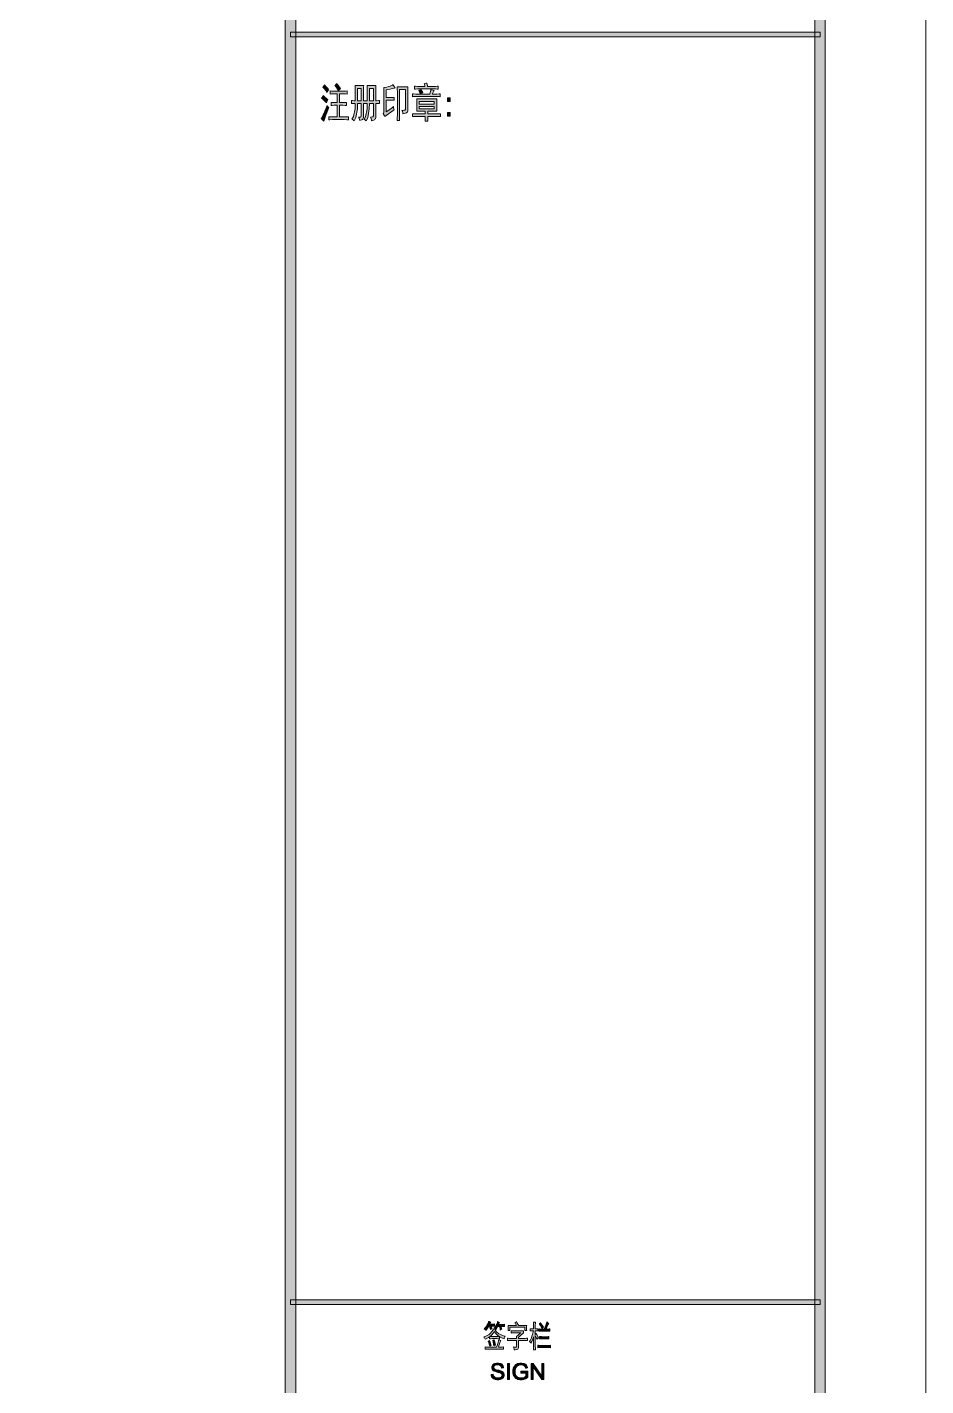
# Model space of a CAD drawing. Header units: millimetres. Extents: x 0 to 829, y 0 to 586.
# Drawn here: x 745.4 to 829.2, y 166.3 to 292.9 of the extents above; entities that cross this region are included whole.
import ezdxf

# ---------------------------------------------------------------- set-up
doc = ezdxf.new("R2010")
doc.units = ezdxf.units.MM

msp = doc.modelspace()

# ---------------------------------------------------------------- hatches: boundary and pattern name
h = msp.add_hatch(color=0)
h.dxf.hatch_style = 2
h.paths.add_polyline_path([(819.788528, 9.36625), (818.80075, 10.3505), (818.80075, 575.281778), (819.788528, 576.266028)])
h = msp.add_hatch(color=0)
h.dxf.hatch_style = 2
h.paths.add_polyline_path([(770.449028, 9.860139), (769.464778, 9.860139), (769.464778, 575.772139), (770.449028, 575.772139)])
h = msp.add_hatch(color=0)
h.dxf.hatch_style = 2
h.paths.add_polyline_path([(769.958667, 291.990639), (769.958667, 292.413972), (819.294639, 292.413972), (819.294639, 291.990639)])
h = msp.add_hatch(color=0)
h.dxf.hatch_style = 2
h.paths.add_polyline_path([(773.1125, 287.506833), (773.246556, 287.372778), (773.451167, 287.136417), (773.52525, 287.034111), (773.472333, 286.981194), (773.394722, 286.871833), (773.370028, 286.811861), (773.274778, 286.960028), (773.070167, 287.196389), (772.957278, 287.284583), (772.996083, 287.3375), (773.073694, 287.446861)])
h = msp.add_hatch(color=0)
h.dxf.hatch_style = 2
h.paths.add_polyline_path([(774.089694, 287.4645), (774.1285, 287.499778), (774.206111, 287.587972), (774.244917, 287.640889), (774.319, 287.55975), (774.495389, 287.323389), (774.601222, 287.168167), (774.555361, 287.122306), (774.467167, 287.027056), (774.424833, 286.974139), (774.329583, 287.129361), (774.163778, 287.372778)])
h = msp.add_hatch(color=0)
h.dxf.hatch_style = 2
h.paths.add_polyline_path([(779.62125, 285.182028), (779.508361, 285.115), (779.289639, 284.970361), (779.180278, 284.89275), (779.074444, 284.815139), (778.848667, 284.649333), (778.73225, 284.561139), (778.693444, 284.642278), (778.615833, 284.790444), (778.577028, 284.857472), (778.60525, 284.878639), (778.644056, 284.984472), (778.654639, 285.065611), (778.654639, 286.617833), (778.654639, 286.833028), (778.647583, 287.161111), (778.644056, 287.270472), (778.704028, 287.270472), (778.915694, 287.312806), (779.070917, 287.351611), (779.222611, 287.393944), (779.448389, 287.492722), (779.518944, 287.552694), (779.55775, 287.471556), (779.645944, 287.316333), (779.698861, 287.24225), (779.624778, 287.217556), (779.444861, 287.175222), (779.3355, 287.150528), (779.229667, 287.129361), (778.996833, 287.087028), (778.876889, 287.062333), (778.876889, 286.339139), (779.141472, 286.339139), (779.247306, 286.339139), (779.480139, 286.346194), (779.607139, 286.35325), (779.607139, 286.085139), (779.490722, 286.092194), (779.257889, 286.09925), (779.141472, 286.09925), (778.876889, 286.09925), (778.876889, 285.005639), (779.120306, 285.167917), (779.451917, 285.411333), (779.543639, 285.492472), (779.554222, 285.411333), (779.593028, 285.256111)])
h = msp.add_hatch(color=0)
h.dxf.hatch_style = 2
h.paths.add_polyline_path([(782.651611, 287.669111), (782.679833, 287.587972), (782.718639, 287.439806), (782.729222, 287.372778), (783.385389, 287.372778), (783.463, 287.372778), (783.62175, 287.379833), (783.706417, 287.390417), (783.706417, 287.122306), (783.62175, 287.129361), (783.466528, 287.136417), (783.395972, 287.136417), (781.8755, 287.136417), (781.773194, 287.136417), (781.586222, 287.129361), (781.4945, 287.122306), (781.4945, 287.390417), (781.607389, 287.379833), (781.790833, 287.372778), (781.861389, 287.372778), (782.461111, 287.372778), (782.461111, 287.411583), (782.432889, 287.538583), (782.408194, 287.626778), (782.457583, 287.640889), (782.577528, 287.662056)])
h = msp.add_hatch(color=0)
h.dxf.hatch_style = 2
h.paths.add_polyline_path([(772.978444, 286.515528), (773.108972, 286.402639), (773.33475, 286.205083), (773.433528, 286.116889), (773.401778, 286.063972), (773.331222, 285.929917), (773.292417, 285.848778), (773.186583, 285.975778), (772.964333, 286.190972), (772.847917, 286.279167), (772.879667, 286.3215), (772.946694, 286.441444)])
h = msp.add_hatch(color=0)
h.dxf.hatch_style = 2
h.paths.add_polyline_path([(774.735278, 286.928278), (774.841111, 286.928278), (775.084528, 286.938861), (775.222111, 286.945917), (775.222111, 286.663694), (775.073944, 286.67075), (774.834056, 286.677806), (774.745861, 286.677806), (774.523611, 286.677806), (774.523611, 285.862889), (774.735278, 285.862889), (774.827, 285.862889), (775.04925, 285.869944), (775.179778, 285.880528), (775.179778, 285.598306), (775.056306, 285.605361), (774.834056, 285.612417), (774.735278, 285.612417), (774.523611, 285.612417), (774.523611, 284.532917), (774.802306, 284.532917), (774.932833, 284.532917), (775.211528, 284.539972), (775.356167, 284.547028), (775.356167, 284.264806), (775.211528, 284.271861), (774.939889, 284.278917), (774.812889, 284.278917), (774.0015, 284.278917), (773.856861, 284.278917), (773.616972, 284.271861), (773.52525, 284.264806), (773.52525, 284.547028), (773.613444, 284.539972), (773.856861, 284.532917), (774.012083, 284.532917), (774.301361, 284.532917), (774.301361, 285.612417), (774.124972, 285.612417), (774.019139, 285.612417), (773.818056, 285.605361), (773.722806, 285.598306), (773.722806, 285.880528), (773.818056, 285.869944), (774.022667, 285.862889), (774.135556, 285.862889), (774.301361, 285.862889), (774.301361, 286.677806), (774.089694, 286.677806), (773.980333, 286.677806), (773.758083, 286.67075), (773.645194, 286.663694), (773.645194, 286.945917), (773.758083, 286.938861), (773.983861, 286.928278), (774.100278, 286.928278)])
h = msp.add_hatch(color=0)
h.paths.add_polyline_path([(776.767278, 287.446861), (776.760222, 287.3375), (776.756694, 287.069389), (776.756694, 286.914167), (776.756694, 286.042806), (777.098889, 286.042806), (777.098889, 286.928278), (777.098889, 287.069389), (777.095361, 287.330444), (777.088306, 287.446861), (777.910278, 287.446861), (777.903222, 287.344556), (777.899694, 287.076444), (777.899694, 286.914167), (777.899694, 286.042806), (777.977306, 286.042806), (778.143111, 286.049861), (778.231306, 286.056917), (778.231306, 285.774694), (778.136056, 285.78175), (777.97025, 285.788806), (777.899694, 285.788806), (777.899694, 284.635222), (777.899694, 284.501167), (777.857361, 284.335361), (777.815028, 284.303611), (777.772694, 284.268333), (777.613944, 284.204833), (777.497528, 284.176611), (777.486944, 284.271861), (777.437556, 284.441194), (777.39875, 284.515278), (777.472833, 284.515278), (777.575139, 284.525861), (777.603361, 284.532917), (777.635111, 284.539972), (777.677444, 284.621111), (777.688028, 284.695194), (777.688028, 285.788806), (777.299972, 285.788806), (777.289389, 285.270222), (777.14475, 284.451778), (777.010694, 284.148389), (776.964833, 284.204833), (776.859, 284.285972), (776.799028, 284.310667), (776.933083, 284.547028), (777.077722, 285.287861), (777.088306, 285.788806), (776.756694, 285.788806), (776.756694, 284.547028), (776.756694, 284.434139), (776.703778, 284.303611), (776.650861, 284.278917), (776.597944, 284.25775), (776.470944, 284.211889), (776.400389, 284.190722), (776.38275, 284.264806), (776.333361, 284.427083), (776.298083, 284.515278), (776.365111, 284.515278), (776.456833, 284.518806), (776.481528, 284.525861), (776.506222, 284.529389), (776.537972, 284.589361), (776.545028, 284.649333), (776.545028, 285.788806), (776.188722, 285.788806), (776.178139, 285.287861), (776.022917, 284.472944), (775.878278, 284.1625), (775.828889, 284.211889), (775.716, 284.285972), (775.656028, 284.310667), (775.804194, 284.582306), (775.959417, 285.323139), (775.966472, 285.788806), (775.895917, 285.788806), (775.723056, 285.78175), (775.62075, 285.774694), (775.62075, 286.056917), (775.716, 286.049861), (775.895917, 286.042806), (775.977056, 286.042806), (775.977056, 286.900056), (775.977056, 287.062333), (775.973528, 287.3375), (775.966472, 287.446861)])
h.paths.add_polyline_path([(777.688028, 286.042806), (777.688028, 287.182278), (777.310556, 287.182278), (777.310556, 286.042806)])
h.paths.add_polyline_path([(776.545028, 286.042806), (776.545028, 287.182278), (776.188722, 287.182278), (776.188722, 286.042806)])
h = msp.add_hatch(color=0)
h.dxf.hatch_style = 2
h.paths.add_polyline_path([(780.884194, 287.330444), (780.880667, 287.175222), (780.873611, 286.864778), (780.873611, 286.709556), (780.873611, 285.270222), (780.873611, 285.139694), (780.838333, 284.970361), (780.803056, 284.938611), (780.767778, 284.906861), (780.580806, 284.843361), (780.429111, 284.811611), (780.425583, 284.903333), (780.376194, 285.065611), (780.330333, 285.139694), (780.400889, 285.139694), (780.520833, 285.14675), (780.563167, 285.153806), (780.609028, 285.160861), (780.658417, 285.227889), (780.661944, 285.287861), (780.661944, 287.076444), (780.108083, 287.076444), (780.108083, 284.204833), (779.896417, 284.204833), (779.903472, 284.391806), (779.907, 284.776333), (779.907, 284.977417), (779.907, 286.663694), (779.907, 286.825972), (779.903472, 287.161111), (779.896417, 287.330444)])
h = msp.add_hatch(color=0)
h.dxf.hatch_style = 2
h.paths.add_polyline_path([(783.473583, 286.663694), (783.582944, 286.663694), (783.801667, 286.67075), (783.903972, 286.677806), (783.903972, 286.413222), (783.801667, 286.420278), (783.582944, 286.427333), (783.473583, 286.427333), (781.730861, 286.427333), (781.625028, 286.427333), (781.413361, 286.420278), (781.307528, 286.413222), (781.307528, 286.677806), (781.416889, 286.67075), (781.628556, 286.663694), (781.730861, 286.663694), (782.930306, 286.663694), (782.972639, 286.804806), (783.022028, 287.012944), (783.029083, 287.076444), (783.089056, 287.062333), (783.24075, 287.027056), (783.328944, 287.002361), (783.307778, 286.967083), (783.261917, 286.882417), (783.24075, 286.833028), (783.216056, 286.787167), (783.184306, 286.698972), (783.173722, 286.663694)])
h = msp.add_hatch(color=0)
h.dxf.hatch_style = 2
h.paths.add_polyline_path([(781.896667, 286.98825), (781.946056, 287.012944), (782.062472, 287.055278), (782.1295, 287.076444), (782.16125, 287.002361), (782.235333, 286.854194), (782.274139, 286.783639), (782.207111, 286.758944), (782.090694, 286.716611), (782.041306, 286.691917), (782.0025, 286.773056), (781.928417, 286.921222)])
h = msp.add_hatch(color=0)
h.dxf.hatch_style = 2
h.paths.add_polyline_path([(784.838833, 285.968722), (784.581306, 285.968722), (784.581306, 286.293278), (784.838833, 286.293278)])
h = msp.add_hatch(color=0)
h.dxf.hatch_style = 2
h.paths.add_polyline_path([(773.52525, 285.376056), (773.46175, 285.242), (773.327694, 284.906861), (773.253611, 284.70225), (773.176, 284.497639), (773.073694, 284.211889), (773.045472, 284.13075), (772.992556, 284.204833), (772.869083, 284.331833), (772.802056, 284.38475), (772.862028, 284.458833), (773.003139, 284.712833), (773.08075, 284.89275), (773.158361, 285.076194), (773.295944, 285.428972), (773.355917, 285.598306), (773.394722, 285.531278), (773.479389, 285.418389)])
h = msp.add_hatch(color=0)
h.paths.add_polyline_path([(783.582944, 286.205083), (783.579417, 286.049861), (783.572361, 285.753528), (783.572361, 285.612417), (783.572361, 285.478361), (783.579417, 285.196139), (783.582944, 285.0515), (782.750389, 285.0515), (782.750389, 284.811611), (783.463, 284.811611), (783.565306, 284.811611), (783.794611, 284.818667), (783.918083, 284.82925), (783.918083, 284.561139), (783.801667, 284.568194), (783.572361, 284.57525), (783.463, 284.57525), (782.750389, 284.57525), (782.750389, 284.465889), (782.757444, 284.243639), (782.760972, 284.13075), (782.496389, 284.13075), (782.499917, 284.243639), (782.506972, 284.465889), (782.506972, 284.57525), (781.752028, 284.57525), (781.663833, 284.57525), (781.441583, 284.568194), (781.307528, 284.561139), (781.307528, 284.82925), (781.434528, 284.818667), (781.65325, 284.811611), (781.741444, 284.811611), (782.506972, 284.811611), (782.506972, 285.0515), (781.706167, 285.0515), (781.713222, 285.196139), (781.71675, 285.485417), (781.71675, 285.626528), (781.71675, 285.767639), (781.713222, 286.056917), (781.706167, 286.205083)])
h.paths.add_polyline_path([(783.339528, 285.732361), (783.339528, 285.968722), (781.953111, 285.968722), (781.953111, 285.732361)])
h.paths.add_polyline_path([(783.339528, 285.287861), (783.339528, 285.510111), (781.953111, 285.510111), (781.953111, 285.287861)])
h = msp.add_hatch(color=0)
h.dxf.hatch_style = 2
h.paths.add_polyline_path([(784.838833, 284.607), (784.581306, 284.607), (784.581306, 284.931556), (784.838833, 284.931556)])
h = msp.add_hatch(color=0)
h.dxf.hatch_style = 2
h.paths.add_polyline_path([(819.294639, 174.265167), (819.294639, 173.841833), (769.958667, 173.841833), (769.958667, 174.265167)])
h = msp.add_hatch(color=0)
h.dxf.hatch_style = 2
h.paths.add_polyline_path([(788.966333, 171.806306), (788.885194, 171.813361), (788.7335, 171.820417), (788.666472, 171.820417), (788.684111, 171.756917), (788.722917, 171.636972), (788.744083, 171.573472), (788.691167, 171.559361), (788.610028, 171.520556), (788.57475, 171.495861), (788.567694, 171.562889), (788.539472, 171.725167), (788.518306, 171.820417), (788.426583, 171.820417), (788.356028, 171.696944), (788.218444, 171.495861), (788.151417, 171.41825), (788.119667, 171.467639), (788.038528, 171.54525), (787.992667, 171.573472), (788.087917, 171.651083), (788.232556, 171.831), (788.281944, 171.929778), (788.327806, 172.028556), (788.394833, 172.197889), (788.408944, 172.261389), (788.451278, 172.240222), (788.546528, 172.197889), (788.602972, 172.173194), (788.571222, 172.141444), (788.525361, 172.056778), (788.51125, 172.007389), (788.768778, 172.007389), (788.818167, 172.007389), (788.916944, 172.014444), (788.966333, 172.017972)])
h = msp.add_hatch(color=0)
h.dxf.hatch_style = 2
h.paths.add_polyline_path([(789.650722, 171.541722), (789.608389, 171.520556), (789.530778, 171.474694), (789.491972, 171.453528), (789.484917, 171.534667), (789.449639, 171.707528), (789.424944, 171.795722), (789.266194, 171.795722), (789.220333, 171.718111), (789.139194, 171.580528), (789.100389, 171.520556), (789.065111, 171.559361), (788.983972, 171.612278), (788.941639, 171.629917), (789.001611, 171.696944), (789.093333, 171.841583), (789.128611, 171.919194), (789.163889, 171.996806), (789.227389, 172.162611), (789.252083, 172.250806), (789.287361, 172.222583), (789.375556, 172.18025), (789.424944, 172.162611), (789.40025, 172.123806), (789.357917, 172.028556), (789.343806, 171.975639), (789.650722, 171.975639), (789.693056, 171.975639), (789.809472, 171.979167), (789.883556, 171.986222), (789.883556, 171.785139), (789.770667, 171.792194), (789.611917, 171.795722), (789.566056, 171.795722), (789.583694, 171.746333), (789.626028, 171.619333)])
h = msp.add_hatch(color=0)
h.dxf.hatch_style = 2
h.paths.add_polyline_path([(791.008917, 172.240222), (791.086528, 172.102639), (791.181778, 171.922722), (791.199417, 171.883917), (791.957889, 171.883917), (791.954361, 171.802778), (791.947306, 171.675778), (791.947306, 171.629917), (791.947306, 171.591111), (791.954361, 171.48175), (791.957889, 171.407667), (791.792083, 171.407667), (791.792083, 171.707528), (790.398611, 171.707528), (790.398611, 171.397083), (790.232806, 171.397083), (790.236333, 171.474694), (790.243389, 171.598167), (790.243389, 171.6405), (790.243389, 171.686361), (790.236333, 171.806306), (790.232806, 171.883917), (791.008917, 171.883917), (790.977167, 171.947417), (790.906611, 172.056778), (790.867806, 172.106167), (790.899556, 172.134389), (790.970111, 172.201417)])
h = msp.add_hatch(color=0)
h.paths.add_polyline_path([(789.865917, 170.642139), (789.703639, 170.702111), (789.484917, 170.804417), (789.424944, 170.843222), (789.424944, 170.642139), (789.350861, 170.649194), (789.206222, 170.652722), (789.135667, 170.652722), (788.811111, 170.652722), (788.7335, 170.652722), (788.581806, 170.649194), (788.500667, 170.642139), (788.500667, 170.829111), (788.387778, 170.7515), (788.179639, 170.635083), (788.084389, 170.596278), (788.06675, 170.663306), (788.010306, 170.776194), (787.967972, 170.818528), (788.158472, 170.874972), (788.465389, 171.044306), (788.581806, 171.157194), (788.694694, 171.273611), (788.839333, 171.474694), (788.867556, 171.562889), (788.909889, 171.541722), (789.008667, 171.502917), (789.068639, 171.485278), (789.033361, 171.428833), (789.139194, 171.301833), (789.372028, 171.104278), (789.506083, 171.03725), (789.636611, 170.966694), (789.858861, 170.896139), (789.950583, 170.896139), (789.911778, 170.843222), (789.872972, 170.712694)])
h.paths.add_polyline_path([(788.535944, 170.853806), (788.602972, 170.84675), (788.737028, 170.843222), (788.811111, 170.843222), (789.135667, 170.843222), (789.206222, 170.843222), (789.343806, 170.84675), (789.407306, 170.853806), (789.290889, 170.920833), (789.054528, 171.146611), (788.934583, 171.308889), (788.874611, 171.196), (788.677056, 170.970222)])
h = msp.add_hatch(color=0)
h.dxf.hatch_style = 2
h.paths.add_polyline_path([(791.675667, 171.375917), (791.675667, 171.174833), (791.640389, 171.153667), (791.545139, 171.079583), (791.481639, 171.030194), (791.421667, 170.980806), (791.277028, 170.853806), (791.199417, 170.776194), (791.199417, 170.673889), (791.767389, 170.673889), (791.806194, 170.673889), (791.94025, 170.680944), (792.031972, 170.688), (792.031972, 170.46575), (791.94025, 170.476333), (791.806194, 170.486917), (791.767389, 170.486917), (791.199417, 170.486917), (791.199417, 169.918944), (791.195889, 169.809583), (791.139444, 169.682583), (791.090056, 169.664944), (791.040667, 169.647306), (790.896028, 169.619083), (790.800778, 169.6085), (790.79725, 169.664944), (790.7655, 169.799), (790.740806, 169.876611), (790.836056, 169.866028), (790.959528, 169.8625), (790.984222, 169.869556), (791.008917, 169.880139), (791.030083, 169.954222), (791.023028, 170.02125), (791.023028, 170.486917), (790.440944, 170.486917), (790.373917, 170.486917), (790.246917, 170.479861), (790.183417, 170.476333), (790.183417, 170.688), (790.246917, 170.680944), (790.370389, 170.673889), (790.433889, 170.673889), (791.023028, 170.673889), (791.023028, 170.726806), (791.015972, 170.818528), (791.008917, 170.864389), (791.044194, 170.885556), (791.128861, 170.949056), (791.174722, 170.987861), (791.220583, 171.026667), (791.333472, 171.125444), (791.4005, 171.185417), (790.751389, 171.185417), (790.673778, 171.185417), (790.550306, 171.181889), (790.500917, 171.174833), (790.500917, 171.3865), (790.550306, 171.379444), (790.67025, 171.375917), (790.740806, 171.375917)])
h = msp.add_hatch(color=0)
h.dxf.hatch_style = 2
h.paths.add_polyline_path([(792.282444, 171.573472), (792.335361, 171.573472), (792.444722, 171.569944), (792.497639, 171.562889), (792.599944, 171.562889), (792.599944, 171.831), (792.599944, 171.912139), (792.592889, 172.095583), (792.589361, 172.197889), (792.772806, 172.197889), (792.76575, 172.106167), (792.755167, 171.922722), (792.755167, 171.831), (792.755167, 171.562889), (792.857472, 171.562889), (792.889222, 171.562889), (792.963306, 171.569944), (793.005639, 171.573472), (793.005639, 171.365333), (792.991528, 171.368861), (792.906861, 171.379444), (792.839833, 171.3865), (792.755167, 171.3865), (792.755167, 171.051361), (792.839833, 171.143083), (792.899806, 171.030194), (793.005639, 170.825583), (793.055028, 170.730333), (793.023278, 170.698583), (792.959778, 170.631556), (792.931556, 170.596278), (792.882167, 170.709167), (792.793972, 170.882028), (792.755167, 170.942), (792.755167, 170.088278), (792.755167, 169.971861), (792.76575, 169.731972), (792.772806, 169.6085), (792.589361, 169.6085), (792.592889, 169.7355), (792.599944, 169.975389), (792.599944, 170.088278), (792.599944, 170.829111), (792.554083, 170.688), (792.427083, 170.391667), (792.349472, 170.2435), (792.314194, 170.285833), (792.247167, 170.359917), (792.215417, 170.388139), (792.278917, 170.486917), (792.395333, 170.733861), (792.44825, 170.882028), (792.501167, 171.026667), (792.57525, 171.280667), (792.589361, 171.3865), (792.483528, 171.3865), (792.282444, 171.365333)])
h = msp.add_hatch(color=0)
h.dxf.hatch_style = 2
h.paths.add_polyline_path([(794.021639, 172.074417), (793.989889, 172.035611), (793.926389, 171.92625), (793.894639, 171.859222), (793.862889, 171.788667), (793.799389, 171.629917), (793.764111, 171.541722), (793.824083, 171.541722), (793.898167, 171.54525), (794.039278, 171.559361), (794.106306, 171.562889), (794.106306, 171.340639), (794.039278, 171.347694), (793.894639, 171.351222), (793.8135, 171.351222), (793.365472, 171.351222), (793.280806, 171.351222), (793.139694, 171.347694), (793.08325, 171.340639), (793.08325, 171.562889), (793.139694, 171.559361), (793.280806, 171.54525), (793.365472, 171.541722), (793.605361, 171.541722), (793.633583, 171.612278), (793.690028, 171.756917), (793.714722, 171.831), (793.739417, 171.901556), (793.792333, 172.092056), (793.824083, 172.208472), (793.862889, 172.173194), (793.965194, 172.106167)])
h = msp.add_hatch(color=0)
h.dxf.hatch_style = 2
h.paths.add_polyline_path([(793.256111, 172.141444), (793.323139, 172.042667), (793.457194, 171.823944), (793.524222, 171.707528), (793.488944, 171.679306), (793.421917, 171.619333), (793.390167, 171.584056), (793.340778, 171.689889), (793.213778, 171.901556), (793.139694, 172.007389), (793.164389, 172.028556), (793.224361, 172.095583)])
h = msp.add_hatch(color=0)
h.dxf.hatch_style = 2
h.paths.add_polyline_path([(788.394833, 169.675528), (788.32075, 169.675528), (788.172583, 169.672), (788.094972, 169.664944), (788.094972, 169.876611), (788.176111, 169.869556), (788.32075, 169.866028), (788.38425, 169.866028), (789.160361, 169.866028), (789.185056, 169.933056), (789.237972, 170.098861), (789.266194, 170.197639), (789.297944, 170.296417), (789.343806, 170.479861), (789.357917, 170.564528), (789.403778, 170.536306), (789.506083, 170.490444), (789.559, 170.476333), (789.530778, 170.441056), (789.474333, 170.328167), (789.449639, 170.247028), (789.424944, 170.165889), (789.3685, 169.975389), (789.333222, 169.866028), (789.446111, 169.866028), (789.675417, 169.869556), (789.791833, 169.876611), (789.791833, 169.664944), (789.675417, 169.672), (789.499028, 169.675528), (789.442583, 169.675528)])
h = msp.add_hatch(color=0)
h.dxf.hatch_style = 2
h.paths.add_polyline_path([(788.493611, 170.476333), (788.546528, 170.342278), (788.620611, 170.120028), (788.641778, 170.031833), (788.610028, 170.02125), (788.543, 169.982444), (788.51125, 169.954222), (788.493611, 170.042417), (788.419528, 170.257611), (788.359556, 170.388139), (788.380722, 170.40225), (788.44775, 170.448111)])
h = msp.add_hatch(color=0)
h.dxf.hatch_style = 2
h.paths.add_polyline_path([(788.89225, 169.996556), (788.881667, 170.098861), (788.82875, 170.349333), (788.793472, 170.4975), (788.825222, 170.504556), (788.902833, 170.525722), (788.941639, 170.543361), (788.959278, 170.476333), (789.008667, 170.225861), (789.043944, 170.042417), (789.001611, 170.035361), (788.927528, 170.014194)])
h = msp.add_hatch(color=0)
h.dxf.hatch_style = 2
h.paths.add_polyline_path([(793.855833, 170.02125), (793.926389, 170.02125), (794.092194, 170.024778), (794.187444, 170.031833), (794.187444, 169.809583), (794.092194, 169.813111), (793.926389, 169.827222), (793.855833, 169.83075), (793.206722, 169.83075), (792.991528, 169.809583), (792.991528, 170.031833), (793.044444, 170.031833), (793.153806, 170.024778), (793.206722, 170.02125)])
h = msp.add_hatch(color=0)
h.dxf.hatch_style = 2
h.paths.add_polyline_path([(793.78175, 170.829111), (793.838194, 170.829111), (793.954611, 170.836167), (794.014583, 170.843222), (794.014583, 170.620972), (793.954611, 170.631556), (793.838194, 170.642139), (793.78175, 170.642139), (793.390167, 170.642139), (793.326667, 170.642139), (793.206722, 170.631556), (793.14675, 170.620972), (793.14675, 170.843222), (793.206722, 170.843222), (793.326667, 170.836167), (793.390167, 170.829111)])
h = msp.add_hatch(color=0)
h.dxf.hatch_style = 2
h.paths.add_polyline_path([(788.645306, 167.318972), (788.835806, 167.336611), (788.842861, 167.276639), (788.874611, 167.184917), (788.899306, 167.146111), (788.924, 167.110833), (789.001611, 167.050861), (789.051, 167.029694), (789.103917, 167.005), (789.220333, 166.983833), (789.283833, 166.983833), (789.340278, 166.983833), (789.442583, 167.001472), (789.488444, 167.019111), (789.530778, 167.03675), (789.597806, 167.082611), (789.618972, 167.110833), (789.640139, 167.142583), (789.661306, 167.206083), (789.661306, 167.241361), (789.661306, 167.276639), (789.640139, 167.340139), (789.618972, 167.368361), (789.597806, 167.393056), (789.52725, 167.438917), (789.481389, 167.456556), (789.449639, 167.467139), (789.315583, 167.505944), (789.20975, 167.530639), (789.107444, 167.555333), (788.959278, 167.604722), (788.916944, 167.625889), (788.864028, 167.654111), (788.782889, 167.724667), (788.754667, 167.767), (788.729972, 167.809333), (788.70175, 167.904583), (788.70175, 167.9575), (788.70175, 168.013944), (788.737028, 168.123306), (788.768778, 168.172694), (788.800528, 168.222083), (788.895778, 168.299694), (788.959278, 168.324389), (789.022778, 168.349083), (789.160361, 168.377306), (789.237972, 168.377306), (789.322639, 168.377306), (789.470806, 168.349083), (789.534306, 168.320861), (789.601333, 168.296167), (789.700111, 168.215028), (789.731861, 168.162111), (789.767139, 168.109194), (789.805944, 167.98925), (789.809472, 167.922222), (789.615444, 167.908111), (789.608389, 167.978667), (789.555472, 168.088028), (789.509611, 168.123306), (789.46375, 168.162111), (789.333222, 168.197389), (789.245028, 168.197389), (789.153306, 168.197389), (789.01925, 168.165639), (788.980444, 168.130361), (788.938111, 168.098611), (788.895778, 168.017472), (788.895778, 167.971611), (788.895778, 167.929278), (788.924, 167.86225), (788.95575, 167.834028), (788.983972, 167.809333), (789.135667, 167.756417), (789.259139, 167.728194), (789.379083, 167.699972), (789.548417, 167.650583), (789.594278, 167.629417), (789.661306, 167.601194), (789.760083, 167.523583), (789.791833, 167.474194), (789.823583, 167.428333), (789.855333, 167.318972), (789.855333, 167.259), (789.855333, 167.199028), (789.820056, 167.082611), (789.784778, 167.029694), (789.7495, 166.976778), (789.650722, 166.892111), (789.583694, 166.863889), (789.520194, 166.835667), (789.375556, 166.803917), (789.294417, 166.803917), (789.188583, 166.803917), (789.01925, 166.835667), (788.948694, 166.863889), (788.878139, 166.895639), (788.768778, 166.983833), (788.729972, 167.043806), (788.691167, 167.103778), (788.648833, 167.241361)])
h = msp.add_hatch(color=0)
h.dxf.hatch_style = 2
h.paths.add_polyline_path([(790.16225, 166.828611), (790.16225, 168.349083), (790.363333, 168.349083), (790.363333, 166.828611)])
h = msp.add_hatch(color=0)
h.dxf.hatch_style = 2
h.paths.add_polyline_path([(791.428722, 167.424806), (791.428722, 167.604722), (792.074306, 167.604722), (792.074306, 167.040278), (792.000222, 166.983833), (791.845, 166.892111), (791.767389, 166.863889), (791.689778, 166.835667), (791.5275, 166.803917), (791.442833, 166.803917), (791.333472, 166.803917), (791.128861, 166.853306), (791.037139, 166.899167), (790.945417, 166.948556), (790.807833, 167.086139), (790.761972, 167.177861), (790.712583, 167.269583), (790.666722, 167.470667), (790.666722, 167.583556), (790.666722, 167.692917), (790.712583, 167.901056), (790.758444, 167.996306), (790.807833, 168.095083), (790.938361, 168.236194), (791.026556, 168.282056), (791.11475, 168.331444), (791.315833, 168.377306), (791.428722, 168.377306), (791.509861, 168.377306), (791.661556, 168.349083), (791.725056, 168.324389), (791.792083, 168.296167), (791.897917, 168.222083), (791.936722, 168.172694), (791.972, 168.126833), (792.031972, 168.003361), (792.049611, 167.92575), (791.869694, 167.876361), (791.852056, 167.932806), (791.809722, 168.024528), (791.785028, 168.059806), (791.756806, 168.091556), (791.68625, 168.144472), (791.636861, 168.165639), (791.591, 168.183278), (791.485167, 168.204444), (791.428722, 168.204444), (791.361694, 168.204444), (791.24175, 168.183278), (791.188833, 168.162111), (791.139444, 168.140944), (791.058306, 168.088028), (791.026556, 168.05275), (790.998333, 168.017472), (790.948944, 167.943389), (790.931306, 167.901056), (790.903083, 167.8305), (790.874861, 167.678806), (790.874861, 167.594139), (790.874861, 167.495361), (790.910139, 167.3225), (790.945417, 167.255472), (790.980694, 167.184917), (791.079472, 167.086139), (791.1465, 167.050861), (791.213528, 167.019111), (791.358167, 166.983833), (791.43225, 166.983833), (791.49575, 166.983833), (791.626278, 167.012056), (791.68625, 167.03675), (791.74975, 167.061444), (791.845, 167.114361), (791.87675, 167.142583), (791.87675, 167.424806)])
h = msp.add_hatch(color=0)
h.dxf.hatch_style = 2
h.paths.add_polyline_path([(792.367111, 166.828611), (792.367111, 168.349083), (792.57525, 168.349083), (793.369, 167.156694), (793.369, 168.349083), (793.563028, 168.349083), (793.563028, 166.828611), (793.358417, 166.828611), (792.561139, 168.024528), (792.561139, 166.828611)])

# ---------------------------------------------------------------- linework, layer by layer
at = {"color": 0, "lineweight": 0}
for points in [[(0, 0), (0, 585.632278), (829.154778, 585.632278), (829.154778, 0)], [(819.788528, 9.36625), (818.80075, 10.3505), (818.80075, 575.281778), (819.788528, 576.266028)], [(770.449028, 9.860139), (769.464778, 9.860139), (769.464778, 575.772139), (770.449028, 575.772139)], [(769.958667, 291.990639), (769.958667, 292.413972), (819.294639, 292.413972), (819.294639, 291.990639)], [(773.1125, 287.506833), (773.246556, 287.372778), (773.451167, 287.136417), (773.52525, 287.034111), (773.472333, 286.981194), (773.394722, 286.871833), (773.370028, 286.811861), (773.274778, 286.960028), (773.070167, 287.196389), (772.957278, 287.284583), (772.996083, 287.3375), (773.073694, 287.446861)], [(774.089694, 287.4645), (774.1285, 287.499778), (774.206111, 287.587972), (774.244917, 287.640889), (774.319, 287.55975), (774.495389, 287.323389), (774.601222, 287.168167), (774.555361, 287.122306), (774.467167, 287.027056), (774.424833, 286.974139), (774.329583, 287.129361), (774.163778, 287.372778)], [(779.62125, 285.182028), (779.508361, 285.115), (779.289639, 284.970361), (779.180278, 284.89275), (779.074444, 284.815139), (778.848667, 284.649333), (778.73225, 284.561139), (778.693444, 284.642278), (778.615833, 284.790444), (778.577028, 284.857472), (778.60525, 284.878639), (778.644056, 284.984472), (778.654639, 285.065611), (778.654639, 286.617833), (778.654639, 286.833028), (778.647583, 287.161111), (778.644056, 287.270472), (778.704028, 287.270472), (778.915694, 287.312806), (779.070917, 287.351611), (779.222611, 287.393944), (779.448389, 287.492722), (779.518944, 287.552694), (779.55775, 287.471556), (779.645944, 287.316333), (779.698861, 287.24225), (779.624778, 287.217556), (779.444861, 287.175222), (779.3355, 287.150528), (779.229667, 287.129361), (778.996833, 287.087028), (778.876889, 287.062333), (778.876889, 286.339139), (779.141472, 286.339139), (779.247306, 286.339139), (779.480139, 286.346194), (779.607139, 286.35325), (779.607139, 286.085139), (779.490722, 286.092194), (779.257889, 286.09925), (779.141472, 286.09925), (778.876889, 286.09925), (778.876889, 285.005639), (779.120306, 285.167917), (779.451917, 285.411333), (779.543639, 285.492472), (779.554222, 285.411333), (779.593028, 285.256111)], [(782.651611, 287.669111), (782.679833, 287.587972), (782.718639, 287.439806), (782.729222, 287.372778), (783.385389, 287.372778), (783.463, 287.372778), (783.62175, 287.379833), (783.706417, 287.390417), (783.706417, 287.122306), (783.62175, 287.129361), (783.466528, 287.136417), (783.395972, 287.136417), (781.8755, 287.136417), (781.773194, 287.136417), (781.586222, 287.129361), (781.4945, 287.122306), (781.4945, 287.390417), (781.607389, 287.379833), (781.790833, 287.372778), (781.861389, 287.372778), (782.461111, 287.372778), (782.461111, 287.411583), (782.432889, 287.538583), (782.408194, 287.626778), (782.457583, 287.640889), (782.577528, 287.662056)], [(772.978444, 286.515528), (773.108972, 286.402639), (773.33475, 286.205083), (773.433528, 286.116889), (773.401778, 286.063972), (773.331222, 285.929917), (773.292417, 285.848778), (773.186583, 285.975778), (772.964333, 286.190972), (772.847917, 286.279167), (772.879667, 286.3215), (772.946694, 286.441444)], [(774.735278, 286.928278), (774.841111, 286.928278), (775.084528, 286.938861), (775.222111, 286.945917), (775.222111, 286.663694), (775.073944, 286.67075), (774.834056, 286.677806), (774.745861, 286.677806), (774.523611, 286.677806), (774.523611, 285.862889), (774.735278, 285.862889), (774.827, 285.862889), (775.04925, 285.869944), (775.179778, 285.880528), (775.179778, 285.598306), (775.056306, 285.605361), (774.834056, 285.612417), (774.735278, 285.612417), (774.523611, 285.612417), (774.523611, 284.532917), (774.802306, 284.532917), (774.932833, 284.532917), (775.211528, 284.539972), (775.356167, 284.547028), (775.356167, 284.264806), (775.211528, 284.271861), (774.939889, 284.278917), (774.812889, 284.278917), (774.0015, 284.278917), (773.856861, 284.278917), (773.616972, 284.271861), (773.52525, 284.264806), (773.52525, 284.547028), (773.613444, 284.539972), (773.856861, 284.532917), (774.012083, 284.532917), (774.301361, 284.532917), (774.301361, 285.612417), (774.124972, 285.612417), (774.019139, 285.612417), (773.818056, 285.605361), (773.722806, 285.598306), (773.722806, 285.880528), (773.818056, 285.869944), (774.022667, 285.862889), (774.135556, 285.862889), (774.301361, 285.862889), (774.301361, 286.677806), (774.089694, 286.677806), (773.980333, 286.677806), (773.758083, 286.67075), (773.645194, 286.663694), (773.645194, 286.945917), (773.758083, 286.938861), (773.983861, 286.928278), (774.100278, 286.928278)], [(776.767278, 287.446861), (776.760222, 287.3375), (776.756694, 287.069389), (776.756694, 286.914167), (776.756694, 286.042806), (777.098889, 286.042806), (777.098889, 286.928278), (777.098889, 287.069389), (777.095361, 287.330444), (777.088306, 287.446861), (777.910278, 287.446861), (777.903222, 287.344556), (777.899694, 287.076444), (777.899694, 286.914167), (777.899694, 286.042806), (777.977306, 286.042806), (778.143111, 286.049861), (778.231306, 286.056917), (778.231306, 285.774694), (778.136056, 285.78175), (777.97025, 285.788806), (777.899694, 285.788806), (777.899694, 284.635222), (777.899694, 284.501167), (777.857361, 284.335361), (777.815028, 284.303611), (777.772694, 284.268333), (777.613944, 284.204833), (777.497528, 284.176611), (777.486944, 284.271861), (777.437556, 284.441194), (777.39875, 284.515278), (777.472833, 284.515278), (777.575139, 284.525861), (777.603361, 284.532917), (777.635111, 284.539972), (777.677444, 284.621111), (777.688028, 284.695194), (777.688028, 285.788806), (777.299972, 285.788806), (777.289389, 285.270222), (777.14475, 284.451778), (777.010694, 284.148389), (776.964833, 284.204833), (776.859, 284.285972), (776.799028, 284.310667), (776.933083, 284.547028), (777.077722, 285.287861), (777.088306, 285.788806), (776.756694, 285.788806), (776.756694, 284.547028), (776.756694, 284.434139), (776.703778, 284.303611), (776.650861, 284.278917), (776.597944, 284.25775), (776.470944, 284.211889), (776.400389, 284.190722), (776.38275, 284.264806), (776.333361, 284.427083), (776.298083, 284.515278), (776.365111, 284.515278), (776.456833, 284.518806), (776.481528, 284.525861), (776.506222, 284.529389), (776.537972, 284.589361), (776.545028, 284.649333), (776.545028, 285.788806), (776.188722, 285.788806), (776.178139, 285.287861), (776.022917, 284.472944), (775.878278, 284.1625), (775.828889, 284.211889), (775.716, 284.285972), (775.656028, 284.310667), (775.804194, 284.582306), (775.959417, 285.323139), (775.966472, 285.788806), (775.895917, 285.788806), (775.723056, 285.78175), (775.62075, 285.774694), (775.62075, 286.056917), (775.716, 286.049861), (775.895917, 286.042806), (775.977056, 286.042806), (775.977056, 286.900056), (775.977056, 287.062333), (775.973528, 287.3375), (775.966472, 287.446861)], [(776.545028, 286.042806), (776.545028, 287.182278), (776.188722, 287.182278), (776.188722, 286.042806)], [(777.688028, 286.042806), (777.688028, 287.182278), (777.310556, 287.182278), (777.310556, 286.042806)], [(780.884194, 287.330444), (780.880667, 287.175222), (780.873611, 286.864778), (780.873611, 286.709556), (780.873611, 285.270222), (780.873611, 285.139694), (780.838333, 284.970361), (780.803056, 284.938611), (780.767778, 284.906861), (780.580806, 284.843361), (780.429111, 284.811611), (780.425583, 284.903333), (780.376194, 285.065611), (780.330333, 285.139694), (780.400889, 285.139694), (780.520833, 285.14675), (780.563167, 285.153806), (780.609028, 285.160861), (780.658417, 285.227889), (780.661944, 285.287861), (780.661944, 287.076444), (780.108083, 287.076444), (780.108083, 284.204833), (779.896417, 284.204833), (779.903472, 284.391806), (779.907, 284.776333), (779.907, 284.977417), (779.907, 286.663694), (779.907, 286.825972), (779.903472, 287.161111), (779.896417, 287.330444)], [(783.473583, 286.663694), (783.582944, 286.663694), (783.801667, 286.67075), (783.903972, 286.677806), (783.903972, 286.413222), (783.801667, 286.420278), (783.582944, 286.427333), (783.473583, 286.427333), (781.730861, 286.427333), (781.625028, 286.427333), (781.413361, 286.420278), (781.307528, 286.413222), (781.307528, 286.677806), (781.416889, 286.67075), (781.628556, 286.663694), (781.730861, 286.663694), (782.930306, 286.663694), (782.972639, 286.804806), (783.022028, 287.012944), (783.029083, 287.076444), (783.089056, 287.062333), (783.24075, 287.027056), (783.328944, 287.002361), (783.307778, 286.967083), (783.261917, 286.882417), (783.24075, 286.833028), (783.216056, 286.787167), (783.184306, 286.698972), (783.173722, 286.663694)], [(781.896667, 286.98825), (781.946056, 287.012944), (782.062472, 287.055278), (782.1295, 287.076444), (782.16125, 287.002361), (782.235333, 286.854194), (782.274139, 286.783639), (782.207111, 286.758944), (782.090694, 286.716611), (782.041306, 286.691917), (782.0025, 286.773056), (781.928417, 286.921222)], [(784.838833, 285.968722), (784.581306, 285.968722), (784.581306, 286.293278), (784.838833, 286.293278)], [(773.52525, 285.376056), (773.46175, 285.242), (773.327694, 284.906861), (773.253611, 284.70225), (773.176, 284.497639), (773.073694, 284.211889), (773.045472, 284.13075), (772.992556, 284.204833), (772.869083, 284.331833), (772.802056, 284.38475), (772.862028, 284.458833), (773.003139, 284.712833), (773.08075, 284.89275), (773.158361, 285.076194), (773.295944, 285.428972), (773.355917, 285.598306), (773.394722, 285.531278), (773.479389, 285.418389)], [(783.582944, 286.205083), (783.579417, 286.049861), (783.572361, 285.753528), (783.572361, 285.612417), (783.572361, 285.478361), (783.579417, 285.196139), (783.582944, 285.0515), (782.750389, 285.0515), (782.750389, 284.811611), (783.463, 284.811611), (783.565306, 284.811611), (783.794611, 284.818667), (783.918083, 284.82925), (783.918083, 284.561139), (783.801667, 284.568194), (783.572361, 284.57525), (783.463, 284.57525), (782.750389, 284.57525), (782.750389, 284.465889), (782.757444, 284.243639), (782.760972, 284.13075), (782.496389, 284.13075), (782.499917, 284.243639), (782.506972, 284.465889), (782.506972, 284.57525), (781.752028, 284.57525), (781.663833, 284.57525), (781.441583, 284.568194), (781.307528, 284.561139), (781.307528, 284.82925), (781.434528, 284.818667), (781.65325, 284.811611), (781.741444, 284.811611), (782.506972, 284.811611), (782.506972, 285.0515), (781.706167, 285.0515), (781.713222, 285.196139), (781.71675, 285.485417), (781.71675, 285.626528), (781.71675, 285.767639), (781.713222, 286.056917), (781.706167, 286.205083)], [(783.339528, 285.732361), (783.339528, 285.968722), (781.953111, 285.968722), (781.953111, 285.732361)], [(783.339528, 285.287861), (783.339528, 285.510111), (781.953111, 285.510111), (781.953111, 285.287861)], [(784.838833, 284.607), (784.581306, 284.607), (784.581306, 284.931556), (784.838833, 284.931556)], [(819.294639, 174.265167), (819.294639, 173.841833), (769.958667, 173.841833), (769.958667, 174.265167)], [(788.966333, 171.806306), (788.885194, 171.813361), (788.7335, 171.820417), (788.666472, 171.820417), (788.684111, 171.756917), (788.722917, 171.636972), (788.744083, 171.573472), (788.691167, 171.559361), (788.610028, 171.520556), (788.57475, 171.495861), (788.567694, 171.562889), (788.539472, 171.725167), (788.518306, 171.820417), (788.426583, 171.820417), (788.356028, 171.696944), (788.218444, 171.495861), (788.151417, 171.41825), (788.119667, 171.467639), (788.038528, 171.54525), (787.992667, 171.573472), (788.087917, 171.651083), (788.232556, 171.831), (788.281944, 171.929778), (788.327806, 172.028556), (788.394833, 172.197889), (788.408944, 172.261389), (788.451278, 172.240222), (788.546528, 172.197889), (788.602972, 172.173194), (788.571222, 172.141444), (788.525361, 172.056778), (788.51125, 172.007389), (788.768778, 172.007389), (788.818167, 172.007389), (788.916944, 172.014444), (788.966333, 172.017972)], [(789.650722, 171.541722), (789.608389, 171.520556), (789.530778, 171.474694), (789.491972, 171.453528), (789.484917, 171.534667), (789.449639, 171.707528), (789.424944, 171.795722), (789.266194, 171.795722), (789.220333, 171.718111), (789.139194, 171.580528), (789.100389, 171.520556), (789.065111, 171.559361), (788.983972, 171.612278), (788.941639, 171.629917), (789.001611, 171.696944), (789.093333, 171.841583), (789.128611, 171.919194), (789.163889, 171.996806), (789.227389, 172.162611), (789.252083, 172.250806), (789.287361, 172.222583), (789.375556, 172.18025), (789.424944, 172.162611), (789.40025, 172.123806), (789.357917, 172.028556), (789.343806, 171.975639), (789.650722, 171.975639), (789.693056, 171.975639), (789.809472, 171.979167), (789.883556, 171.986222), (789.883556, 171.785139), (789.770667, 171.792194), (789.611917, 171.795722), (789.566056, 171.795722), (789.583694, 171.746333), (789.626028, 171.619333)], [(791.008917, 172.240222), (791.086528, 172.102639), (791.181778, 171.922722), (791.199417, 171.883917), (791.957889, 171.883917), (791.954361, 171.802778), (791.947306, 171.675778), (791.947306, 171.629917), (791.947306, 171.591111), (791.954361, 171.48175), (791.957889, 171.407667), (791.792083, 171.407667), (791.792083, 171.707528), (790.398611, 171.707528), (790.398611, 171.397083), (790.232806, 171.397083), (790.236333, 171.474694), (790.243389, 171.598167), (790.243389, 171.6405), (790.243389, 171.686361), (790.236333, 171.806306), (790.232806, 171.883917), (791.008917, 171.883917), (790.977167, 171.947417), (790.906611, 172.056778), (790.867806, 172.106167), (790.899556, 172.134389), (790.970111, 172.201417)], [(789.865917, 170.642139), (789.703639, 170.702111), (789.484917, 170.804417), (789.424944, 170.843222), (789.424944, 170.642139), (789.350861, 170.649194), (789.206222, 170.652722), (789.135667, 170.652722), (788.811111, 170.652722), (788.7335, 170.652722), (788.581806, 170.649194), (788.500667, 170.642139), (788.500667, 170.829111), (788.387778, 170.7515), (788.179639, 170.635083), (788.084389, 170.596278), (788.06675, 170.663306), (788.010306, 170.776194), (787.967972, 170.818528), (788.158472, 170.874972), (788.465389, 171.044306), (788.581806, 171.157194), (788.694694, 171.273611), (788.839333, 171.474694), (788.867556, 171.562889), (788.909889, 171.541722), (789.008667, 171.502917), (789.068639, 171.485278), (789.033361, 171.428833), (789.139194, 171.301833), (789.372028, 171.104278), (789.506083, 171.03725), (789.636611, 170.966694), (789.858861, 170.896139), (789.950583, 170.896139), (789.911778, 170.843222), (789.872972, 170.712694)], [(788.535944, 170.853806), (788.602972, 170.84675), (788.737028, 170.843222), (788.811111, 170.843222), (789.135667, 170.843222), (789.206222, 170.843222), (789.343806, 170.84675), (789.407306, 170.853806), (789.290889, 170.920833), (789.054528, 171.146611), (788.934583, 171.308889), (788.874611, 171.196), (788.677056, 170.970222)], [(791.675667, 171.375917), (791.675667, 171.174833), (791.640389, 171.153667), (791.545139, 171.079583), (791.481639, 171.030194), (791.421667, 170.980806), (791.277028, 170.853806), (791.199417, 170.776194), (791.199417, 170.673889), (791.767389, 170.673889), (791.806194, 170.673889), (791.94025, 170.680944), (792.031972, 170.688), (792.031972, 170.46575), (791.94025, 170.476333), (791.806194, 170.486917), (791.767389, 170.486917), (791.199417, 170.486917), (791.199417, 169.918944), (791.195889, 169.809583), (791.139444, 169.682583), (791.090056, 169.664944), (791.040667, 169.647306), (790.896028, 169.619083), (790.800778, 169.6085), (790.79725, 169.664944), (790.7655, 169.799), (790.740806, 169.876611), (790.836056, 169.866028), (790.959528, 169.8625), (790.984222, 169.869556), (791.008917, 169.880139), (791.030083, 169.954222), (791.023028, 170.02125), (791.023028, 170.486917), (790.440944, 170.486917), (790.373917, 170.486917), (790.246917, 170.479861), (790.183417, 170.476333), (790.183417, 170.688), (790.246917, 170.680944), (790.370389, 170.673889), (790.433889, 170.673889), (791.023028, 170.673889), (791.023028, 170.726806), (791.015972, 170.818528), (791.008917, 170.864389), (791.044194, 170.885556), (791.128861, 170.949056), (791.174722, 170.987861), (791.220583, 171.026667), (791.333472, 171.125444), (791.4005, 171.185417), (790.751389, 171.185417), (790.673778, 171.185417), (790.550306, 171.181889), (790.500917, 171.174833), (790.500917, 171.3865), (790.550306, 171.379444), (790.67025, 171.375917), (790.740806, 171.375917)], [(792.282444, 171.573472), (792.335361, 171.573472), (792.444722, 171.569944), (792.497639, 171.562889), (792.599944, 171.562889), (792.599944, 171.831), (792.599944, 171.912139), (792.592889, 172.095583), (792.589361, 172.197889), (792.772806, 172.197889), (792.76575, 172.106167), (792.755167, 171.922722), (792.755167, 171.831), (792.755167, 171.562889), (792.857472, 171.562889), (792.889222, 171.562889), (792.963306, 171.569944), (793.005639, 171.573472), (793.005639, 171.365333), (792.991528, 171.368861), (792.906861, 171.379444), (792.839833, 171.3865), (792.755167, 171.3865), (792.755167, 171.051361), (792.839833, 171.143083), (792.899806, 171.030194), (793.005639, 170.825583), (793.055028, 170.730333), (793.023278, 170.698583), (792.959778, 170.631556), (792.931556, 170.596278), (792.882167, 170.709167), (792.793972, 170.882028), (792.755167, 170.942), (792.755167, 170.088278), (792.755167, 169.971861), (792.76575, 169.731972), (792.772806, 169.6085), (792.589361, 169.6085), (792.592889, 169.7355), (792.599944, 169.975389), (792.599944, 170.088278), (792.599944, 170.829111), (792.554083, 170.688), (792.427083, 170.391667), (792.349472, 170.2435), (792.314194, 170.285833), (792.247167, 170.359917), (792.215417, 170.388139), (792.278917, 170.486917), (792.395333, 170.733861), (792.44825, 170.882028), (792.501167, 171.026667), (792.57525, 171.280667), (792.589361, 171.3865), (792.483528, 171.3865), (792.282444, 171.365333)], [(794.021639, 172.074417), (793.989889, 172.035611), (793.926389, 171.92625), (793.894639, 171.859222), (793.862889, 171.788667), (793.799389, 171.629917), (793.764111, 171.541722), (793.824083, 171.541722), (793.898167, 171.54525), (794.039278, 171.559361), (794.106306, 171.562889), (794.106306, 171.340639), (794.039278, 171.347694), (793.894639, 171.351222), (793.8135, 171.351222), (793.365472, 171.351222), (793.280806, 171.351222), (793.139694, 171.347694), (793.08325, 171.340639), (793.08325, 171.562889), (793.139694, 171.559361), (793.280806, 171.54525), (793.365472, 171.541722), (793.605361, 171.541722), (793.633583, 171.612278), (793.690028, 171.756917), (793.714722, 171.831), (793.739417, 171.901556), (793.792333, 172.092056), (793.824083, 172.208472), (793.862889, 172.173194), (793.965194, 172.106167)], [(793.256111, 172.141444), (793.323139, 172.042667), (793.457194, 171.823944), (793.524222, 171.707528), (793.488944, 171.679306), (793.421917, 171.619333), (793.390167, 171.584056), (793.340778, 171.689889), (793.213778, 171.901556), (793.139694, 172.007389), (793.164389, 172.028556), (793.224361, 172.095583)], [(788.394833, 169.675528), (788.32075, 169.675528), (788.172583, 169.672), (788.094972, 169.664944), (788.094972, 169.876611), (788.176111, 169.869556), (788.32075, 169.866028), (788.38425, 169.866028), (789.160361, 169.866028), (789.185056, 169.933056), (789.237972, 170.098861), (789.266194, 170.197639), (789.297944, 170.296417), (789.343806, 170.479861), (789.357917, 170.564528), (789.403778, 170.536306), (789.506083, 170.490444), (789.559, 170.476333), (789.530778, 170.441056), (789.474333, 170.328167), (789.449639, 170.247028), (789.424944, 170.165889), (789.3685, 169.975389), (789.333222, 169.866028), (789.446111, 169.866028), (789.675417, 169.869556), (789.791833, 169.876611), (789.791833, 169.664944), (789.675417, 169.672), (789.499028, 169.675528), (789.442583, 169.675528)], [(788.493611, 170.476333), (788.546528, 170.342278), (788.620611, 170.120028), (788.641778, 170.031833), (788.610028, 170.02125), (788.543, 169.982444), (788.51125, 169.954222), (788.493611, 170.042417), (788.419528, 170.257611), (788.359556, 170.388139), (788.380722, 170.40225), (788.44775, 170.448111)], [(788.89225, 169.996556), (788.881667, 170.098861), (788.82875, 170.349333), (788.793472, 170.4975), (788.825222, 170.504556), (788.902833, 170.525722), (788.941639, 170.543361), (788.959278, 170.476333), (789.008667, 170.225861), (789.043944, 170.042417), (789.001611, 170.035361), (788.927528, 170.014194)], [(793.855833, 170.02125), (793.926389, 170.02125), (794.092194, 170.024778), (794.187444, 170.031833), (794.187444, 169.809583), (794.092194, 169.813111), (793.926389, 169.827222), (793.855833, 169.83075), (793.206722, 169.83075), (792.991528, 169.809583), (792.991528, 170.031833), (793.044444, 170.031833), (793.153806, 170.024778), (793.206722, 170.02125)], [(793.78175, 170.829111), (793.838194, 170.829111), (793.954611, 170.836167), (794.014583, 170.843222), (794.014583, 170.620972), (793.954611, 170.631556), (793.838194, 170.642139), (793.78175, 170.642139), (793.390167, 170.642139), (793.326667, 170.642139), (793.206722, 170.631556), (793.14675, 170.620972), (793.14675, 170.843222), (793.206722, 170.843222), (793.326667, 170.836167), (793.390167, 170.829111)], [(788.645306, 167.318972), (788.835806, 167.336611), (788.842861, 167.276639), (788.874611, 167.184917), (788.899306, 167.146111), (788.924, 167.110833), (789.001611, 167.050861), (789.051, 167.029694), (789.103917, 167.005), (789.220333, 166.983833), (789.283833, 166.983833), (789.340278, 166.983833), (789.442583, 167.001472), (789.488444, 167.019111), (789.530778, 167.03675), (789.597806, 167.082611), (789.618972, 167.110833), (789.640139, 167.142583), (789.661306, 167.206083), (789.661306, 167.241361), (789.661306, 167.276639), (789.640139, 167.340139), (789.618972, 167.368361), (789.597806, 167.393056), (789.52725, 167.438917), (789.481389, 167.456556), (789.449639, 167.467139), (789.315583, 167.505944), (789.20975, 167.530639), (789.107444, 167.555333), (788.959278, 167.604722), (788.916944, 167.625889), (788.864028, 167.654111), (788.782889, 167.724667), (788.754667, 167.767), (788.729972, 167.809333), (788.70175, 167.904583), (788.70175, 167.9575), (788.70175, 168.013944), (788.737028, 168.123306), (788.768778, 168.172694), (788.800528, 168.222083), (788.895778, 168.299694), (788.959278, 168.324389), (789.022778, 168.349083), (789.160361, 168.377306), (789.237972, 168.377306), (789.322639, 168.377306), (789.470806, 168.349083), (789.534306, 168.320861), (789.601333, 168.296167), (789.700111, 168.215028), (789.731861, 168.162111), (789.767139, 168.109194), (789.805944, 167.98925), (789.809472, 167.922222), (789.615444, 167.908111), (789.608389, 167.978667), (789.555472, 168.088028), (789.509611, 168.123306), (789.46375, 168.162111), (789.333222, 168.197389), (789.245028, 168.197389), (789.153306, 168.197389), (789.01925, 168.165639), (788.980444, 168.130361), (788.938111, 168.098611), (788.895778, 168.017472), (788.895778, 167.971611), (788.895778, 167.929278), (788.924, 167.86225), (788.95575, 167.834028), (788.983972, 167.809333), (789.135667, 167.756417), (789.259139, 167.728194), (789.379083, 167.699972), (789.548417, 167.650583), (789.594278, 167.629417), (789.661306, 167.601194), (789.760083, 167.523583), (789.791833, 167.474194), (789.823583, 167.428333), (789.855333, 167.318972), (789.855333, 167.259), (789.855333, 167.199028), (789.820056, 167.082611), (789.784778, 167.029694), (789.7495, 166.976778), (789.650722, 166.892111), (789.583694, 166.863889), (789.520194, 166.835667), (789.375556, 166.803917), (789.294417, 166.803917), (789.188583, 166.803917), (789.01925, 166.835667), (788.948694, 166.863889), (788.878139, 166.895639), (788.768778, 166.983833), (788.729972, 167.043806), (788.691167, 167.103778), (788.648833, 167.241361)], [(790.16225, 166.828611), (790.16225, 168.349083), (790.363333, 168.349083), (790.363333, 166.828611)], [(791.428722, 167.424806), (791.428722, 167.604722), (792.074306, 167.604722), (792.074306, 167.040278), (792.000222, 166.983833), (791.845, 166.892111), (791.767389, 166.863889), (791.689778, 166.835667), (791.5275, 166.803917), (791.442833, 166.803917), (791.333472, 166.803917), (791.128861, 166.853306), (791.037139, 166.899167), (790.945417, 166.948556), (790.807833, 167.086139), (790.761972, 167.177861), (790.712583, 167.269583), (790.666722, 167.470667), (790.666722, 167.583556), (790.666722, 167.692917), (790.712583, 167.901056), (790.758444, 167.996306), (790.807833, 168.095083), (790.938361, 168.236194), (791.026556, 168.282056), (791.11475, 168.331444), (791.315833, 168.377306), (791.428722, 168.377306), (791.509861, 168.377306), (791.661556, 168.349083), (791.725056, 168.324389), (791.792083, 168.296167), (791.897917, 168.222083), (791.936722, 168.172694), (791.972, 168.126833), (792.031972, 168.003361), (792.049611, 167.92575), (791.869694, 167.876361), (791.852056, 167.932806), (791.809722, 168.024528), (791.785028, 168.059806), (791.756806, 168.091556), (791.68625, 168.144472), (791.636861, 168.165639), (791.591, 168.183278), (791.485167, 168.204444), (791.428722, 168.204444), (791.361694, 168.204444), (791.24175, 168.183278), (791.188833, 168.162111), (791.139444, 168.140944), (791.058306, 168.088028), (791.026556, 168.05275), (790.998333, 168.017472), (790.948944, 167.943389), (790.931306, 167.901056), (790.903083, 167.8305), (790.874861, 167.678806), (790.874861, 167.594139), (790.874861, 167.495361), (790.910139, 167.3225), (790.945417, 167.255472), (790.980694, 167.184917), (791.079472, 167.086139), (791.1465, 167.050861), (791.213528, 167.019111), (791.358167, 166.983833), (791.43225, 166.983833), (791.49575, 166.983833), (791.626278, 167.012056), (791.68625, 167.03675), (791.74975, 167.061444), (791.845, 167.114361), (791.87675, 167.142583), (791.87675, 167.424806)], [(792.367111, 166.828611), (792.367111, 168.349083), (792.57525, 168.349083), (793.369, 167.156694), (793.369, 168.349083), (793.563028, 168.349083), (793.563028, 166.828611), (793.358417, 166.828611), (792.561139, 168.024528), (792.561139, 166.828611)]]:
    msp.add_lwpolyline(points, close=True, dxfattribs=at)

doc.saveas('drawing.dxf')
